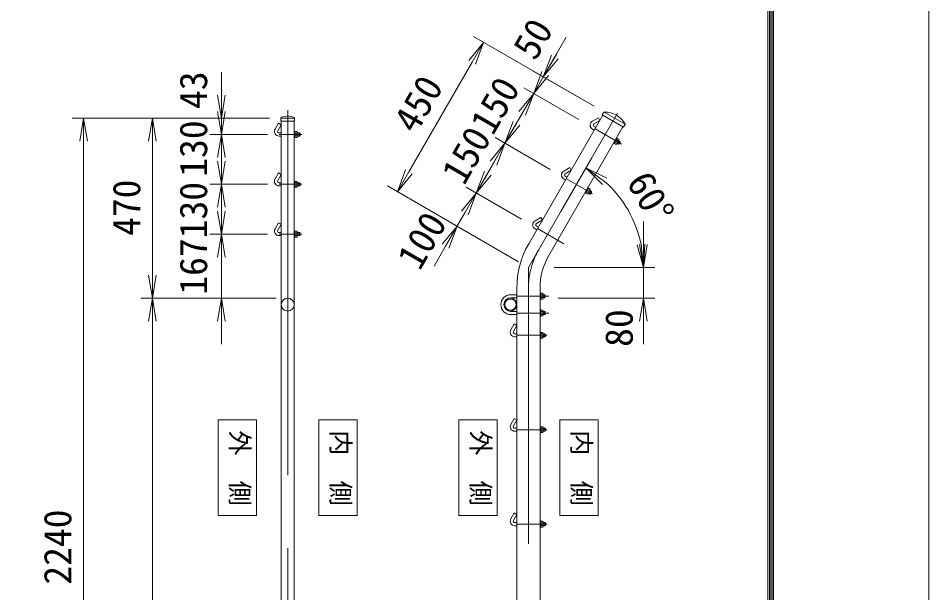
# Model space of a CAD drawing. Units: millimetres, scale not verified. Extents: x -6300 to 6300, y -4455 to 4455.
# Drawn here: x 3923 to 6300, y -18 to 1481 of the extents above; entities that cross this region are included whole.
import ezdxf
from ezdxf.enums import TextEntityAlignment as Align

# ---------------------------------------------------------------- set-up
doc = ezdxf.new("R2010")
doc.units = ezdxf.units.MM
doc.header["$LTSCALE"] = 30
doc.linetypes.add('USER1', pattern=[50.8, 31.75, -6.35, 6.35, -6.35])
for name, color, linetype, lineweight in [('0-0_D-STR1', 1, 'Continuous', 18), ('0-1_D-STR3', 3, 'Continuous', 13), ('0-2_D-BMK', 2, 'USER1', 13), ('0-6_D-STR-DIM', 7, 'Continuous', 9), ('0-7_0', 7, 'Continuous', 9), ('0-8_D-STR-TXT', 7, 'Continuous', 9), ('0-A_D-TTL', 7, 'Continuous', 9)]:
    doc.layers.add(name, color=color, linetype=linetype, lineweight=lineweight)
doc.styles.add('ＭＳ ゴシック', font='')
doc.styles.get('ＭＳ ゴシック').set_extended_font_data('MS Gothic')

# ---------------------------------------------------------------- blocks, each defined once
blk = doc.blocks.new('_Open')
at = {"layer": '0-7_0'}
blk.add_line((-30, 5), (0, 0), dxfattribs=at)
blk.add_lwpolyline([(-30, -5), (0, 0), (-30, 0)], dxfattribs=at)

msp = doc.modelspace()

# ---------------------------------------------------------------- linework, layer by layer
at = {"layer": '0-0_D-STR1'}
for p, q in [((5507.45, 1204.78), (5452.43, 1236.55)), ((4608.77, 1221.28), (4608.77, 1212.95)), ((4608.77, 1220.95), (4643.77, 1220.95)), ((4608.77, 1212.95), (4643.77, 1212.95)), ((4609.27, -1002.05), (4609.27, 1212.95)), ((4643.27, -783.05), (4643.27, 1212.95)), ((4643.77, 1221.28), (4643.77, 1212.95)), ((5449.24, 1227.99), (5255.54, 892.49)), ((5451.67, 1235.9), (5447.64, 1228.92)), ((5503.24, 1196.82), (5447.64, 1228.92)), ((5307.93, 862.24), (5501.64, 1197.74)), ((5507.27, 1203.8), (5503.24, 1196.82))]:
    msp.add_line(p, q, dxfattribs=at)
msp.add_lwpolyline([(5224.69, 777.36), (5224.69, -1399.05), (5285.19, -1399.05), (5285.19, 777.36)], dxfattribs=at)
for centre, radius in [((4626.27, 733.95), 17), ((5207.69, 733.95), 17), ((5207.69, 733.95), 14.7)]:
    msp.add_circle(centre, radius, dxfattribs=at)
for centre, radius, start, end in [((5452.97, 1235.15), 1.5, 90.85073, 150), ((5453.85, 1175.48), 61.17, 29.14927, 90.85073), ((4609.77, 1221.28), 1, 122.29827, 180), ((4626.27, 1190.73), 35.72, 61.52136, 118.47864), ((4642.77, 1221.28), 1, 0, 57.70173), ((5505.97, 1204.55), 1.5, 330, 29.14927), ((5454.94, 777.36), 230.25, 150, 180), ((5454.94, 777.36), 169.75, 150, 180)]:
    msp.add_arc(centre, radius, start, end, dxfattribs=at)
at = {"layer": '0-1_D-STR3'}
for p, q in [((5437.54, 1221.58), (5421.95, 1212.58)), ((5441.54, 1214.65), (5425.95, 1205.65)), ((5441.54, 1214.65), (5437.54, 1221.58)), ((4602.34, 1207.54), (4593.34, 1191.95)), ((4609.27, 1203.54), (4600.27, 1187.95)), ((4609.27, 1203.54), (4602.34, 1207.54)), ((5421.95, 1191.79), (5426.74, 1189.02)), ((5425.95, 1198.72), (5430.74, 1195.95)), ((4603.74, 1181.95), (4609.27, 1181.95)), ((4603.74, 1173.95), (4609.27, 1173.95)), ((4643.27, 1185.95), (4644.87, 1185.95)), ((4644.87, 1185.95), (4644.87, 1169.95)), ((4644.87, 1185.45), (4644.87, 1170.45)), ((4644.87, 1185.45), (4650.67, 1185.45)), ((4644.87, 1185.45), (4644.87, 1170.45)), ((4650.67, 1181.7), (4644.87, 1181.7)), ((4650.67, 1174.2), (4644.87, 1174.2)), ((4644.87, 1170.45), (4650.67, 1170.45)), ((4651.37, 1183.87), (4651.37, 1172.31)), ((4651.37, 1181.95), (4657.54, 1181.95)), ((4651.37, 1181.25), (4658.24, 1181.25)), ((4651.37, 1174.65), (4658.24, 1174.65)), ((4651.37, 1173.95), (4657.54, 1173.95)), ((4657.54, 1181.95), (4657.54, 1173.95)), ((4658.74, 1180.75), (4657.54, 1181.95)), ((4657.54, 1173.95), (4658.74, 1175.15)), ((4658.74, 1180.75), (4658.74, 1175.15)), ((4658.74, 1180.75), (4658.74, 1175.15)), ((5486.52, 1168.37), (5478.52, 1154.51)), ((5486.27, 1167.93), (5478.77, 1154.94)), ((5485.14, 1169.17), (5486.52, 1168.37)), ((5486.27, 1167.93), (5491.3, 1165.03)), ((5478.77, 1154.94), (5483.8, 1152.04)), ((5485.67, 1155.29), (5480.65, 1158.19)), ((5489.42, 1161.78), (5484.4, 1164.68)), ((5491.11, 1163.31), (5485.33, 1153.3)), ((5486.15, 1154.72), (5490.19, 1152.39)), ((5486.5, 1155.33), (5491.15, 1152.65)), ((5489.8, 1161.04), (5494.45, 1158.36)), ((5490.15, 1161.65), (5494.19, 1159.32)), ((5494.19, 1159.32), (5490.19, 1152.39)), ((5490.19, 1152.39), (5491.83, 1152.83)), ((5494.63, 1157.68), (5491.83, 1152.83)), ((5494.63, 1157.68), (5491.83, 1152.83)), ((5494.63, 1157.68), (5494.19, 1159.32)), ((4602.34, 1077.54), (4593.34, 1061.95)), ((4609.27, 1073.54), (4600.27, 1057.95)), ((4609.27, 1073.54), (4602.34, 1077.54)), ((5362.54, 1091.67), (5346.95, 1082.67)), ((5366.54, 1084.74), (5350.95, 1075.74)), ((5366.54, 1084.74), (5362.54, 1091.67)), ((4603.74, 1051.95), (4609.27, 1051.95)), ((4643.27, 1055.95), (4644.87, 1055.95)), ((4644.87, 1055.95), (4644.87, 1039.95)), ((4644.87, 1055.45), (4644.87, 1040.45)), ((4644.87, 1055.45), (4650.67, 1055.45)), ((4644.87, 1055.45), (4644.87, 1040.45)), ((4650.67, 1051.7), (4644.87, 1051.7)), ((4651.37, 1053.87), (4651.37, 1042.31)), ((4651.37, 1051.95), (4657.54, 1051.95)), ((4651.37, 1051.25), (4658.24, 1051.25)), ((4657.54, 1051.95), (4657.54, 1043.95)), ((4658.74, 1050.75), (4657.54, 1051.95)), ((4658.74, 1050.75), (4658.74, 1045.15)), ((4658.74, 1050.75), (4658.74, 1045.15)), ((5346.95, 1061.89), (5351.74, 1059.12)), ((5350.95, 1068.82), (5355.74, 1066.05)), ((4603.74, 1043.95), (4609.27, 1043.95)), ((4650.67, 1044.2), (4644.87, 1044.2)), ((4644.87, 1040.45), (4650.67, 1040.45)), ((4651.37, 1044.65), (4658.24, 1044.65)), ((4651.37, 1043.95), (4657.54, 1043.95)), ((4657.54, 1043.95), (4658.74, 1045.15)), ((5411.52, 1038.46), (5403.52, 1024.6)), ((5411.27, 1038.03), (5403.77, 1025.04)), ((5403.77, 1025.04), (5408.8, 1022.14)), ((5410.67, 1025.39), (5405.65, 1028.29)), ((5414.42, 1031.88), (5409.4, 1034.78)), ((5410.14, 1039.26), (5411.52, 1038.46)), ((5416.11, 1033.41), (5410.33, 1023.39)), ((5411.15, 1024.82), (5415.19, 1022.49)), ((5411.27, 1038.03), (5416.3, 1035.13)), ((5411.5, 1025.43), (5416.15, 1022.74)), ((5414.8, 1031.14), (5419.45, 1028.46)), ((5415.15, 1031.75), (5419.19, 1029.42)), ((5419.19, 1029.42), (5415.19, 1022.49)), ((5415.19, 1022.49), (5416.83, 1022.93)), ((5419.63, 1027.78), (5416.83, 1022.93)), ((5419.63, 1027.78), (5416.83, 1022.93)), ((5419.63, 1027.78), (5419.19, 1029.42)), ((5287.54, 961.77), (5271.95, 952.77)), ((5291.54, 954.84), (5275.95, 945.84)), ((5291.54, 954.84), (5287.54, 961.77)), ((4602.34, 947.54), (4593.34, 931.95)), ((4609.27, 943.54), (4600.27, 927.95)), ((4609.27, 943.54), (4602.34, 947.54)), ((5271.95, 931.98), (5276.74, 929.22)), ((5275.95, 938.91), (5280.74, 936.14)), ((4603.74, 921.95), (4609.27, 921.95)), ((4603.74, 913.95), (4609.27, 913.95)), ((4643.27, 925.95), (4644.87, 925.95)), ((4644.87, 925.95), (4644.87, 909.95)), ((4644.87, 925.45), (4644.87, 910.45)), ((4644.87, 925.45), (4650.67, 925.45)), ((4644.87, 925.45), (4644.87, 910.45)), ((4650.67, 921.7), (4644.87, 921.7)), ((4650.67, 914.2), (4644.87, 914.2)), ((4644.87, 910.45), (4650.67, 910.45)), ((4651.37, 923.87), (4651.37, 912.31)), ((4651.37, 921.95), (4657.54, 921.95)), ((4651.37, 921.25), (4658.24, 921.25)), ((4651.37, 914.65), (4658.24, 914.65)), ((4651.37, 913.95), (4657.54, 913.95)), ((4657.54, 921.95), (4657.54, 913.95)), ((4658.74, 920.75), (4657.54, 921.95)), ((4657.54, 913.95), (4658.74, 915.15)), ((4658.74, 920.75), (4658.74, 915.15)), ((4658.74, 920.75), (4658.74, 915.15)), ((5285.19, 763.95), (5286.79, 763.95)), ((5286.79, 763.95), (5286.79, 747.95)), ((5286.79, 763.45), (5292.59, 763.45)), ((5286.79, 763.45), (5286.79, 748.45)), ((5293.29, 761.87), (5293.29, 750.31)), ((5208.69, 759.95), (5224.69, 759.95)), ((5208.69, 751.95), (5224.69, 751.95)), ((5292.59, 759.7), (5286.79, 759.7)), ((5292.59, 752.2), (5286.79, 752.2)), ((5286.79, 748.45), (5292.59, 748.45)), ((5293.29, 759.95), (5297.49, 759.95)), ((5293.29, 759.25), (5298.19, 759.25)), ((5293.29, 752.65), (5298.19, 752.65)), ((5293.29, 751.95), (5297.49, 751.95)), ((5297.49, 751.95), (5298.69, 753.15)), ((5298.69, 758.75), (5298.69, 753.15)), ((5208.69, 715.95), (5224.69, 715.95)), ((5285.19, 719.95), (5286.79, 719.95)), ((5286.79, 719.95), (5286.79, 703.95)), ((5292.59, 715.7), (5286.79, 715.7)), ((5293.29, 706.03), (5293.29, 717.6)), ((5293.29, 715.95), (5297.49, 715.95)), ((5293.29, 715.25), (5298.19, 715.25)), ((5298.69, 714.75), (5297.49, 715.95)), ((5297.49, 715.95), (5297.49, 707.95)), ((5298.69, 714.75), (5298.69, 709.15)), ((5208.69, 707.95), (5224.69, 707.95)), ((5292.59, 708.2), (5286.79, 708.2)), ((5286.79, 704.45), (5292.59, 704.45)), ((5293.29, 708.65), (5298.19, 708.65)), ((5293.29, 707.95), (5297.49, 707.95)), ((5297.49, 707.95), (5298.69, 709.15)), ((5217.76, 683.54), (5208.76, 667.95)), ((5224.69, 679.54), (5215.69, 663.95)), ((5224.69, 679.54), (5217.76, 683.54)), ((5219.15, 657.95), (5224.69, 657.95)), ((5219.15, 649.95), (5224.69, 649.95)), ((5285.19, 661.95), (5286.79, 661.95)), ((5286.79, 661.95), (5286.79, 645.95)), ((5286.79, 661.45), (5286.79, 646.45)), ((5286.79, 661.45), (5292.59, 661.45)), ((5292.59, 657.7), (5286.79, 657.7)), ((5292.59, 650.2), (5286.79, 650.2)), ((5286.79, 646.45), (5292.59, 646.45)), ((5293.29, 659.87), (5293.29, 648.31)), ((5293.29, 657.95), (5297.95, 657.95)), ((5293.29, 657.25), (5298.65, 657.25)), ((5293.29, 650.65), (5298.65, 650.65)), ((5293.29, 649.95), (5297.95, 649.95)), ((5297.95, 657.95), (5297.95, 649.95)), ((5299.15, 656.75), (5297.95, 657.95)), ((5297.95, 649.95), (5299.15, 651.15)), ((5299.15, 656.75), (5299.15, 651.15)), ((5299.15, 656.75), (5299.15, 651.15)), ((5217.76, 437.04), (5208.76, 421.45)), ((5224.69, 433.04), (5215.69, 417.45)), ((5224.69, 433.04), (5217.76, 437.04)), ((5219.15, 411.45), (5224.69, 411.45)), ((5285.19, 415.45), (5286.79, 415.45)), ((5286.79, 415.45), (5286.79, 399.45)), ((5286.79, 414.95), (5286.79, 399.95)), ((5286.79, 414.95), (5292.59, 414.95)), ((5292.59, 411.2), (5286.79, 411.2)), ((5293.29, 413.37), (5293.29, 401.81)), ((5293.29, 411.45), (5297.95, 411.45)), ((5293.29, 410.75), (5298.65, 410.75)), ((5293.29, 404.15), (5298.65, 404.15)), ((5297.95, 411.45), (5297.95, 403.45)), ((5299.15, 410.25), (5297.95, 411.45)), ((5297.95, 403.45), (5299.15, 404.65)), ((5299.15, 410.25), (5299.15, 404.65)), ((5299.15, 410.25), (5299.15, 404.65)), ((5219.15, 403.45), (5224.69, 403.45)), ((5292.59, 403.7), (5286.79, 403.7)), ((5286.79, 399.95), (5292.59, 399.95)), ((5293.29, 403.45), (5297.95, 403.45)), ((5217.76, 190.54), (5208.76, 174.95)), ((5224.69, 186.54), (5217.76, 190.54)), ((5224.69, 186.54), (5215.69, 170.95)), ((5285.19, 168.95), (5286.79, 168.95)), ((5286.79, 168.95), (5286.79, 152.95)), ((5286.79, 168.45), (5286.79, 153.45)), ((5286.79, 168.45), (5292.59, 168.45)), ((5293.29, 166.87), (5293.29, 155.31)), ((5219.15, 164.95), (5224.69, 164.95)), ((5219.15, 156.95), (5224.69, 156.95)), ((5292.59, 164.7), (5286.79, 164.7)), ((5292.59, 157.2), (5286.79, 157.2)), ((5286.79, 153.45), (5292.59, 153.45)), ((5293.29, 164.95), (5297.95, 164.95)), ((5293.29, 164.25), (5298.65, 164.25)), ((5293.29, 157.65), (5298.65, 157.65)), ((5293.29, 156.95), (5297.95, 156.95)), ((5297.95, 164.95), (5297.95, 156.95)), ((5299.15, 163.75), (5297.95, 164.95)), ((5297.95, 156.95), (5299.15, 158.15)), ((5299.15, 163.75), (5299.15, 158.15)), ((5299.15, 163.75), (5299.15, 158.15))]:
    msp.add_line(p, q, dxfattribs=at)
for points in [[(4643.27, 1185.95), (4643.27, 1169.95), (4644.87, 1169.95)], [(5485.14, 1169.17), (5477.14, 1155.31), (5478.52, 1154.51)], [(4643.27, 1055.95), (4643.27, 1039.95), (4644.87, 1039.95)], [(5410.14, 1039.26), (5402.14, 1025.4), (5403.52, 1024.6)], [(4643.27, 925.95), (4643.27, 909.95), (4644.87, 909.95)], [(5285.19, 763.95), (5285.19, 747.95), (5286.79, 747.95)], [(5298.69, 758.75), (5297.49, 759.95), (5297.49, 751.95)], [(5285.19, 719.95), (5285.19, 703.95), (5286.79, 703.95)], [(5286.79, 704.45), (5286.79, 719.45), (5292.59, 719.45)], [(5285.19, 661.95), (5285.19, 645.95), (5286.79, 645.95)], [(5285.19, 415.45), (5285.19, 399.45), (5286.79, 399.45)], [(5285.19, 168.95), (5285.19, 152.95), (5286.79, 152.95)]]:
    msp.add_lwpolyline(points, dxfattribs=at)
for centre, radius, start, end in [((5427.95, 1202.18), 12, 120, 240), ((4603.74, 1185.95), 12, 150, 270), ((5427.95, 1202.18), 4, 120, 240), ((4603.74, 1185.95), 4, 150, 270), ((4648.57, 1183.58), 2.81, 318.21899, 41.78101), ((4640.98, 1177.95), 10.39, 338.85295, 21.14705), ((4648.51, 1172.33), 2.86, 319.0514, 40.9486), ((5488.54, 1164.46), 2.81, 288.21899, 11.78101), ((5482.86, 1154.75), 2.86, 289.0514, 10.9486), ((5479.15, 1163.38), 10.39, 308.85295, 351.14705), ((5352.95, 1072.28), 12, 120, 240), ((5352.95, 1072.28), 4, 120, 240), ((4603.74, 1055.95), 12, 150, 270), ((4603.74, 1055.95), 4, 150, 270), ((4648.57, 1053.58), 2.81, 318.21899, 41.78101), ((4640.98, 1047.95), 10.39, 338.85295, 21.14705), ((4648.51, 1042.33), 2.86, 319.0514, 40.9486), ((5407.86, 1024.84), 2.86, 289.0514, 10.9486), ((5404.15, 1033.48), 10.39, 308.85295, 351.14705), ((5413.54, 1034.55), 2.81, 288.21899, 11.78101), ((5277.95, 942.38), 12, 120, 240), ((4603.74, 925.95), 12, 150, 270), ((4603.74, 925.95), 4, 150, 270), ((5277.95, 942.38), 4, 120, 240), ((4648.57, 923.58), 2.81, 318.21899, 41.78101), ((4640.98, 917.95), 10.39, 338.85295, 21.14705), ((4648.51, 912.33), 2.86, 319.0514, 40.9486), ((5290.49, 761.58), 2.81, 318.21899, 41.78101), ((5208.69, 733.95), 26, 90, 270), ((5208.69, 733.95), 18, 90, 270), ((5282.9, 755.95), 10.39, 338.85295, 21.14705), ((5290.43, 750.33), 2.86, 319.0514, 40.9486), ((5290.43, 717.58), 2.86, 319.0514, 40.9486), ((5282.9, 711.95), 10.39, 338.85295, 21.14705), ((5290.49, 706.33), 2.81, 318.21899, 41.78101), ((5219.15, 661.95), 12, 150, 270), ((5219.15, 661.95), 4, 150, 270), ((5290.49, 659.58), 2.81, 318.21899, 41.78101), ((5282.9, 653.95), 10.39, 338.85295, 21.14705), ((5290.43, 648.33), 2.86, 319.0514, 40.9486), ((5219.15, 415.45), 12, 150, 270), ((5219.15, 415.45), 4, 150, 270), ((5290.49, 413.08), 2.81, 318.21899, 41.78101), ((5282.9, 407.45), 10.39, 338.85295, 21.14705), ((5290.43, 401.83), 2.86, 319.0514, 40.9486), ((5219.15, 168.95), 12, 150, 270), ((5219.15, 168.95), 4, 150, 270), ((5290.49, 166.58), 2.81, 318.21899, 41.78101), ((5282.9, 160.95), 10.39, 338.85295, 21.14705), ((5290.43, 155.33), 2.86, 319.0514, 40.9486)]:
    msp.add_arc(centre, radius, start, end, dxfattribs=at)
at = {"layer": '0-2_D-BMK'}
for p, q in [((4626.27, 1241.45), (4626.27, -1034.05)), ((5254.94, 830.95), (5487.44, 1233.65)), ((5428.74, 1192.49), (5497.47, 1152.81)), ((4603.74, 1177.95), (4663.62, 1177.95)), ((4603.74, 1047.95), (4663.62, 1047.95)), ((5353.74, 1062.58), (5422.47, 1022.91)), ((5278.74, 932.68), (5347.47, 893)), ((4603.74, 917.95), (4663.62, 917.95)), ((5254.94, -1414.05), (5254.94, 830.95)), ((5224.69, 755.95), (5308.28, 755.95)), ((5224.69, 711.95), (5308.28, 711.95)), ((5224.69, 653.95), (5304.04, 653.95)), ((5224.69, 407.45), (5304.04, 407.45)), ((5224.69, 160.95), (5304.04, 160.95))]:
    msp.add_line(p, q, dxfattribs=at)
msp.add_arc((5454.94, 777.36), 200, 150, 180, dxfattribs=at)
at = {"layer": '0-6_D-STR-DIM'}
for p, q in [((5426.45, 1251.55), (5111.66, 1433.29)), ((5323.53, 1380.25), (5353.53, 1432.21)), ((5298.53, 1336.95), (5328.53, 1388.91)), ((4942.64, 1080.54), (5107.64, 1366.33)), ((4453.31, 1280.95), (4453.31, 1340.95)), ((5426.45, 1251.55), (5267.55, 1343.29)), ((5268.53, 1284.99), (5293.53, 1328.29)), ((4453.31, 1237.95), (4453.31, 1297.95)), ((5193.53, 1155.08), (5268.53, 1284.99)), ((5386.44, 1216.91), (5242.55, 1299.99)), ((5386.44, 1216.91), (5242.55, 1299.99)), ((5223.53, 1207.04), (5253.53, 1259.01)), ((4578.77, 1220.95), (4063.31, 1220.95)), ((4578.77, 1220.95), (4243.31, 1220.95)), ((4578.77, 1220.95), (4423.31, 1220.95)), ((4453.31, 1220.95), (4453.31, 1177.95)), ((5238.53, 1233.03), (5208.53, 1181.06)), ((4573.74, 1177.95), (4423.31, 1177.95)), ((4573.74, 1177.95), (4423.31, 1177.95)), ((4453.31, 1177.95), (4453.31, 1047.95)), ((4453.31, 1107.95), (4453.31, 1167.95)), ((5311.44, 1087.01), (5167.55, 1170.08)), ((5311.44, 1087.01), (5167.55, 1170.08)), ((4093.31, 1160.95), (4093.31, -959.05)), ((4273.31, 810.95), (4273.31, 1160.95)), ((5118.53, 1025.18), (5193.53, 1155.08)), ((4453.31, 1117.95), (4453.31, 1057.95)), ((5148.53, 1077.14), (5178.53, 1129.1)), ((5163.53, 1103.12), (5133.53, 1051.16)), ((5339.34, 977.13), (5419.94, 1116.74)), ((4573.74, 1047.95), (4423.31, 1047.95)), ((4573.74, 1047.95), (4423.31, 1047.95)), ((4453.31, 1047.95), (4453.31, 917.95)), ((4453.31, 977.95), (4453.31, 1037.95)), ((5228.96, 845.95), (4886.66, 1043.58)), ((5068.53, 938.58), (5118.53, 1025.18)), ((5236.44, 957.11), (5092.55, 1040.18)), ((5236.44, 957.11), (5092.55, 1040.18)), ((4453.31, 987.95), (4453.31, 927.95)), ((5228.96, 845.95), (5042.55, 953.58)), ((5088.53, 973.22), (5058.53, 921.26)), ((5554.94, 890.95), (5554.94, 950.95)), ((4573.74, 917.95), (4423.31, 917.95)), ((4573.74, 917.95), (4423.31, 917.95)), ((4453.31, 917.95), (4453.31, 750.95)), ((5038.53, 886.62), (5008.53, 834.65)), ((4453.31, 857.95), (4453.31, 797.95)), ((5322.14, 830.95), (5584.94, 830.95)), ((5538.62, 830.95), (5584.94, 830.95)), ((5554.94, 750.95), (5554.94, 830.95)), ((4596.27, 750.95), (4243.31, 750.95)), ((4596.27, 750.95), (4243.31, 750.95)), ((4596.27, 750.95), (4423.31, 750.95)), ((5332.19, 750.95), (5584.94, 750.95)), ((4273.31, -959.05), (4273.31, 690.95)), ((4453.31, 690.95), (4453.31, 630.95)), ((5554.94, 690.95), (5554.94, 630.95))]:
    msp.add_line(p, q, dxfattribs=at)
msp.add_arc((5254.94, 830.95), 300, 11.47834, 48.52166, dxfattribs=at)
at = {"layer": '0-8_D-STR-TXT'}
for points in [[(4444.76, 183.54), (4544.76, 183.54), (4544.76, 433.54), (4444.76, 433.54)], [(4807.78, 183.54), (4707.78, 183.54), (4707.78, 433.54), (4807.78, 433.54)], [(5073.43, 183.54), (5173.43, 183.54), (5173.43, 433.54), (5073.43, 433.54)], [(5436.45, 183.54), (5336.45, 183.54), (5336.45, 433.54), (5436.45, 433.54)]]:
    msp.add_lwpolyline(points, close=True, dxfattribs=at)
at = {"layer": '0-A_D-TTL', "color": 2, "lineweight": 18}
msp.add_lwpolyline([(-6300, 4455), (6300, 4455), (6300, -4455), (-6300, -4455)], close=True, dxfattribs=at)
at = {"layer": '0-A_D-TTL'}
for points in [[(-5895, 4125), (5895, 4125), (5895, -4125), (-5895, -4125)], [(-5891.25, 4121.25), (5891.25, 4121.25), (5891.25, -4121.25), (-5891.25, -4121.25)], [(-5887.5, 4117.5), (5887.5, 4117.5), (5887.5, -4117.5), (-5887.5, -4117.5)], [(-5883.75, 4113.75), (5883.75, 4113.75), (5883.75, -4113.75), (-5883.75, -4113.75)], [(-5880, 4110), (5880, 4110), (5880, -4110), (-5880, -4110)]]:
    msp.add_lwpolyline(points, close=True, dxfattribs=at)

# ---------------------------------------------------------------- block references
at = {"layer": '0-6_D-STR-DIM', "xscale": 2, "yscale": 2}
for p, rotation in [((5137.64, 1418.29), 60), ((5293.53, 1328.29), 240), ((5268.53, 1284.99), 240), ((5268.53, 1284.99), 60), ((4453.31, 1220.95), 270), ((4453.31, 1177.95), 270), ((4093.31, 1220.95), 90), ((4273.31, 1220.95), 90), ((5193.53, 1155.08), 240), ((4453.31, 1177.95), 90), ((5193.53, 1155.08), 60), ((4453.31, 1047.95), 270), ((5404.94, 1090.76), 144.26083), ((4912.64, 1028.58), 240), ((5118.53, 1025.18), 240), ((4453.31, 1047.95), 90), ((5118.53, 1025.18), 60), ((4453.31, 917.95), 270), ((5068.53, 938.58), 60), ((4453.31, 917.95), 90), ((5554.94, 830.95), 275.73917), ((5554.94, 830.95), 270), ((4273.31, 750.95), 270), ((4273.31, 750.95), 90), ((4453.31, 750.95), 90), ((5554.94, 750.95), 90)]:
    msp.add_blockref('_Open', p, dxfattribs=dict(at, rotation=rotation))

# ---------------------------------------------------------------- texts
at = {"layer": '0-6_D-STR-DIM', "style": 'ＭＳ ゴシック'}
for s, rotation, p in [('50', 60, (5291.63, 1356.66)), ('43', 90, (4437.69, 1244.48)), ('450', 60, (4980, 1165.49)), ('150', 60, (5180.38, 1161.55)), ('130', 90, (4437.69, 1067.62)), ('150', 60, (5105.38, 1031.65)), ('60°', 300, (5490.48, 1043.24)), ('470', 90, (4263.19, 913.2)), ('130', 90, (4437.69, 906.98)), ('100', 60, (4989.53, 809.23)), ('167', 90, (4437.69, 759.83)), ('80', 90, (5548.73, 623.65)), ('2240', 90, (4083.19, 3.08))]:
    msp.add_text(s, height=72.14, rotation=rotation, dxfattribs=at).set_placement(p, align=Align.BOTTOM_LEFT)
at = {"layer": '0-8_D-STR-TXT', "style": 'ＭＳ ゴシック'}
for s, p in [('外\u3000側', (4462.92, 406.01)), ('外\u3000側', (5091.59, 406.01)), ('内\u3000側', (4726.07, 406.01)), ('内\u3000側', (5354.74, 406.01))]:
    msp.add_text(s, height=48.17, rotation=270, dxfattribs=at).set_placement(p, align=Align.BOTTOM_LEFT)

doc.saveas('drawing.dxf')
